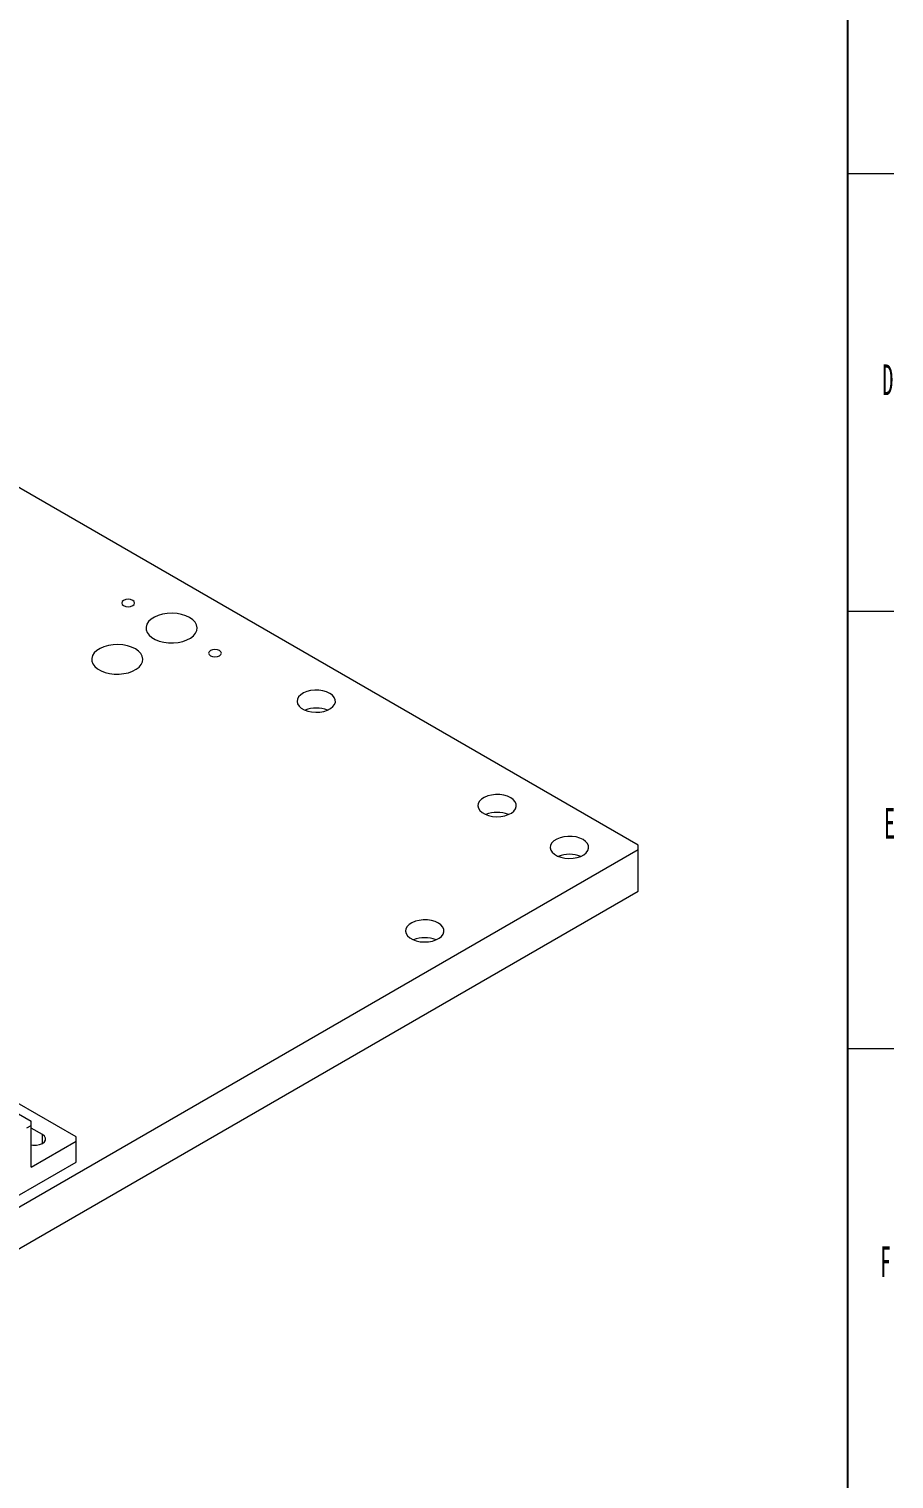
# Model space of a CAD drawing. Header units: millimetres. Extents: x 29 to 2500, y -68 to 1852.
# Drawn here: x 2158 to 2496, y 719 to 1285 of the extents above; entities that cross this region are included whole.
import ezdxf

# ---------------------------------------------------------------- set-up
doc = ezdxf.new("R2010")
doc.units = ezdxf.units.MM
doc.header["$LTSCALE"] = 6
doc.layers.add('12', color=4, linetype='Continuous')
doc.styles.add('SLDTEXTSTYLE5', font='TXT', dxfattribs={"width": 0.525})

# ---------------------------------------------------------------- blocks, each defined once
blk = doc.blocks.new('블록12')
blk.add_line((2477.98, 31.81), (2477.98, 1741.81))
at = {"color": 7, "linetype": 'Continuous', "lineweight": 18}
for p, q in [((2477.98, 1228.81), (2495.98, 1228.81)), ((2477.98, 1057.81), (2495.98, 1057.81)), ((2477.98, 886.81), (2495.98, 886.81))]:
    blk.add_line(p, q, dxfattribs=at)

msp = doc.modelspace()

# ---------------------------------------------------------------- linework, layer by layer
at = {"color": 7, "linetype": 'Continuous', "lineweight": 18}
for p, q in [((2396.04, 966.287), (2107.326, 1132.959)), ((2002.889, 737.693), (2396.04, 964.655)), ((2396.04, 964.655), (2396.04, 966.287)), ((2396.04, 948.324), (2396.04, 964.655)), ((2002.889, 721.362), (2396.04, 948.324)), ((2176.342, 852.277), (2144.169, 870.851)), ((2151.24, 862.689), (2158.665, 858.403)), ((2157.074, 855.852), (2158.665, 856.77)), ((2158.665, 856.77), (2158.665, 858.403)), ((2158.665, 840.439), (2158.665, 856.77)), ((2163.084, 853.196), (2158.665, 855.747)), ((2158.665, 840.439), (2176.342, 850.644)), ((2163.084, 849.726), (2163.084, 853.196)), ((2176.342, 850.644), (2176.342, 852.277)), ((2176.342, 842.479), (2176.342, 850.644)), ((2080.176, 786.963), (2176.342, 842.479))]:
    msp.add_line(p, q, dxfattribs=at)
at = {"color": 7, "linetype": 'Continuous', "lineweight": 18, "flags": 128}
for points in [[(2198.404, 1062.011), (2197.593, 1062.324), (2196.636, 1062.434), (2195.68, 1062.324), (2194.869, 1062.011), (2194.327, 1061.543), (2194.136, 1060.991), (2194.327, 1060.438), (2194.869, 1059.97), (2195.68, 1059.657), (2196.636, 1059.547), (2197.593, 1059.657), (2198.404, 1059.97), (2198.946, 1060.438), (2199.136, 1060.991), (2198.946, 1061.543), (2198.404, 1062.011)], [(2220.678, 1055.276), (2219.212, 1055.975), (2217.543, 1056.501), (2215.732, 1056.835), (2213.845, 1056.965), (2211.949, 1056.887), (2210.112, 1056.603), (2208.402, 1056.123), (2206.88, 1055.465), (2205.601, 1054.653), (2204.612, 1053.716), (2203.948, 1052.688), (2203.632, 1051.606), (2203.678, 1050.508), (2204.082, 1049.436), (2204.83, 1048.427), (2205.896, 1047.518), (2207.24, 1046.742), (2208.814, 1046.127), (2210.562, 1045.695), (2212.42, 1045.462), (2214.32, 1045.436), (2216.195, 1045.618), (2217.976, 1046.001), (2219.6, 1046.572), (2221.006, 1047.311), (2222.146, 1048.189), (2222.976, 1049.176), (2223.468, 1050.237), (2223.604, 1051.331), (2223.378, 1052.421), (2222.799, 1053.466), (2221.888, 1054.43), (2220.678, 1055.276)], [(2199.465, 1043.03), (2197.999, 1043.729), (2196.33, 1044.254), (2194.519, 1044.589), (2192.632, 1044.719), (2190.735, 1044.641), (2188.899, 1044.357), (2187.189, 1043.877), (2185.667, 1043.219), (2184.388, 1042.407), (2183.399, 1041.47), (2182.734, 1040.442), (2182.419, 1039.36), (2182.464, 1038.262), (2182.868, 1037.19), (2183.617, 1036.181), (2184.682, 1035.272), (2186.027, 1034.496), (2187.601, 1033.881), (2189.349, 1033.449), (2191.206, 1033.216), (2193.107, 1033.19), (2194.982, 1033.372), (2196.763, 1033.755), (2198.386, 1034.326), (2199.793, 1035.065), (2200.932, 1035.943), (2201.763, 1036.93), (2202.255, 1037.99), (2202.391, 1039.085), (2202.165, 1040.175), (2201.586, 1041.22), (2200.675, 1042.183), (2199.465, 1043.03)], [(2232.345, 1042.417), (2231.534, 1042.73), (2230.577, 1042.84), (2229.621, 1042.73), (2228.81, 1042.417), (2228.268, 1041.949), (2228.077, 1041.397), (2228.268, 1040.845), (2228.81, 1040.376), (2229.621, 1040.064), (2230.577, 1039.954), (2231.534, 1040.064), (2232.345, 1040.376), (2232.887, 1040.845), (2233.077, 1041.397), (2232.887, 1041.949), (2232.345, 1042.417)], [(2275.479, 1025.681), (2274.215, 1026.268), (2272.762, 1026.684), (2271.188, 1026.91), (2269.567, 1026.935), (2267.974, 1026.758), (2266.484, 1026.389), (2265.167, 1025.842), (2264.084, 1025.145), (2263.286, 1024.33), (2262.81, 1023.435), (2262.678, 1022.502), (2262.897, 1021.575), (2263.456, 1020.696), (2264.33, 1019.907), (2265.477, 1019.245), (2266.843, 1018.741), (2268.365, 1018.418), (2269.972, 1018.291), (2271.589, 1018.367), (2273.139, 1018.642), (2274.551, 1019.103), (2275.758, 1019.728), (2276.704, 1020.489), (2277.345, 1021.349), (2277.651, 1022.268), (2277.607, 1023.204), (2277.215, 1024.113), (2276.495, 1024.951), (2275.479, 1025.681)], [(2346.189, 984.861), (2344.925, 985.447), (2343.472, 985.863), (2341.899, 986.089), (2340.277, 986.115), (2338.685, 985.938), (2337.195, 985.568), (2335.878, 985.022), (2334.795, 984.325), (2333.996, 983.51), (2333.52, 982.615), (2333.389, 981.682), (2333.608, 980.754), (2334.167, 979.875), (2335.04, 979.087), (2336.187, 978.425), (2337.554, 977.92), (2339.076, 977.597), (2340.683, 977.471), (2342.299, 977.547), (2343.85, 977.822), (2345.262, 978.283), (2346.469, 978.908), (2347.415, 979.668), (2348.056, 980.528), (2348.361, 981.448), (2348.317, 982.384), (2347.926, 983.292), (2347.205, 984.131), (2346.189, 984.861)], [(2374.474, 968.533), (2373.21, 969.119), (2371.757, 969.535), (2370.183, 969.761), (2368.562, 969.786), (2366.969, 969.61), (2365.479, 969.24), (2364.162, 968.694), (2363.079, 967.997), (2362.281, 967.182), (2361.805, 966.287), (2361.673, 965.354), (2361.892, 964.426), (2362.451, 963.547), (2363.325, 962.758), (2364.472, 962.096), (2365.838, 961.592), (2367.36, 961.269), (2368.967, 961.143), (2370.584, 961.219), (2372.134, 961.494), (2373.546, 961.954), (2374.753, 962.58), (2375.699, 963.34), (2376.34, 964.2), (2376.646, 965.12), (2376.602, 966.055), (2376.21, 966.964), (2375.49, 967.803), (2374.474, 968.533)], [(2317.905, 935.876), (2316.641, 936.463), (2315.188, 936.879), (2313.614, 937.105), (2311.993, 937.13), (2310.4, 936.954), (2308.911, 936.584), (2307.593, 936.037), (2306.51, 935.341), (2305.712, 934.526), (2305.236, 933.631), (2305.105, 932.697), (2305.323, 931.77), (2305.883, 930.891), (2306.756, 930.102), (2307.903, 929.44), (2309.269, 928.936), (2310.792, 928.613), (2312.399, 928.487), (2314.015, 928.563), (2315.565, 928.837), (2316.977, 929.298), (2318.184, 929.923), (2319.131, 930.684), (2319.771, 931.544), (2320.077, 932.463), (2320.033, 933.399), (2319.642, 934.308), (2318.921, 935.146), (2317.905, 935.876)], [(2158.665, 849.147), (2159.414, 849.038), (2160.744, 849.038), (2162.008, 849.275), (2163.084, 849.726), (2163.866, 850.347), (2164.277, 851.077), (2164.277, 851.845), (2163.866, 852.575), (2163.084, 853.196)]]:
    msp.add_lwpolyline(points, dxfattribs=at)
at = {"color": 7, "linetype": 'Continuous', "lineweight": 18}
for centre in [(2270.175, 1008.034), (2340.886, 967.214), (2369.17, 950.886), (2312.602, 918.229)]:
    msp.add_arc(centre, 11.912, 68.38296, 111.61704, dxfattribs=at)

# ---------------------------------------------------------------- block references
at = {"color": 7, "linetype": 'Continuous'}
msp.add_blockref('블록12', (0, 0), dxfattribs=at)

# ---------------------------------------------------------------- texts
at = {"layer": '12', "char_height": 12, "attachment_point": 2, "style": 'SLDTEXTSTYLE5'}
for s, insert in [('D', (2493.651, 1154.239)), ('E', (2494.358, 980.873)), ('F', (2492.706, 809.554))]:
    msp.add_mtext(s, dxfattribs=dict(at, insert=insert))

doc.saveas('drawing.dxf')
